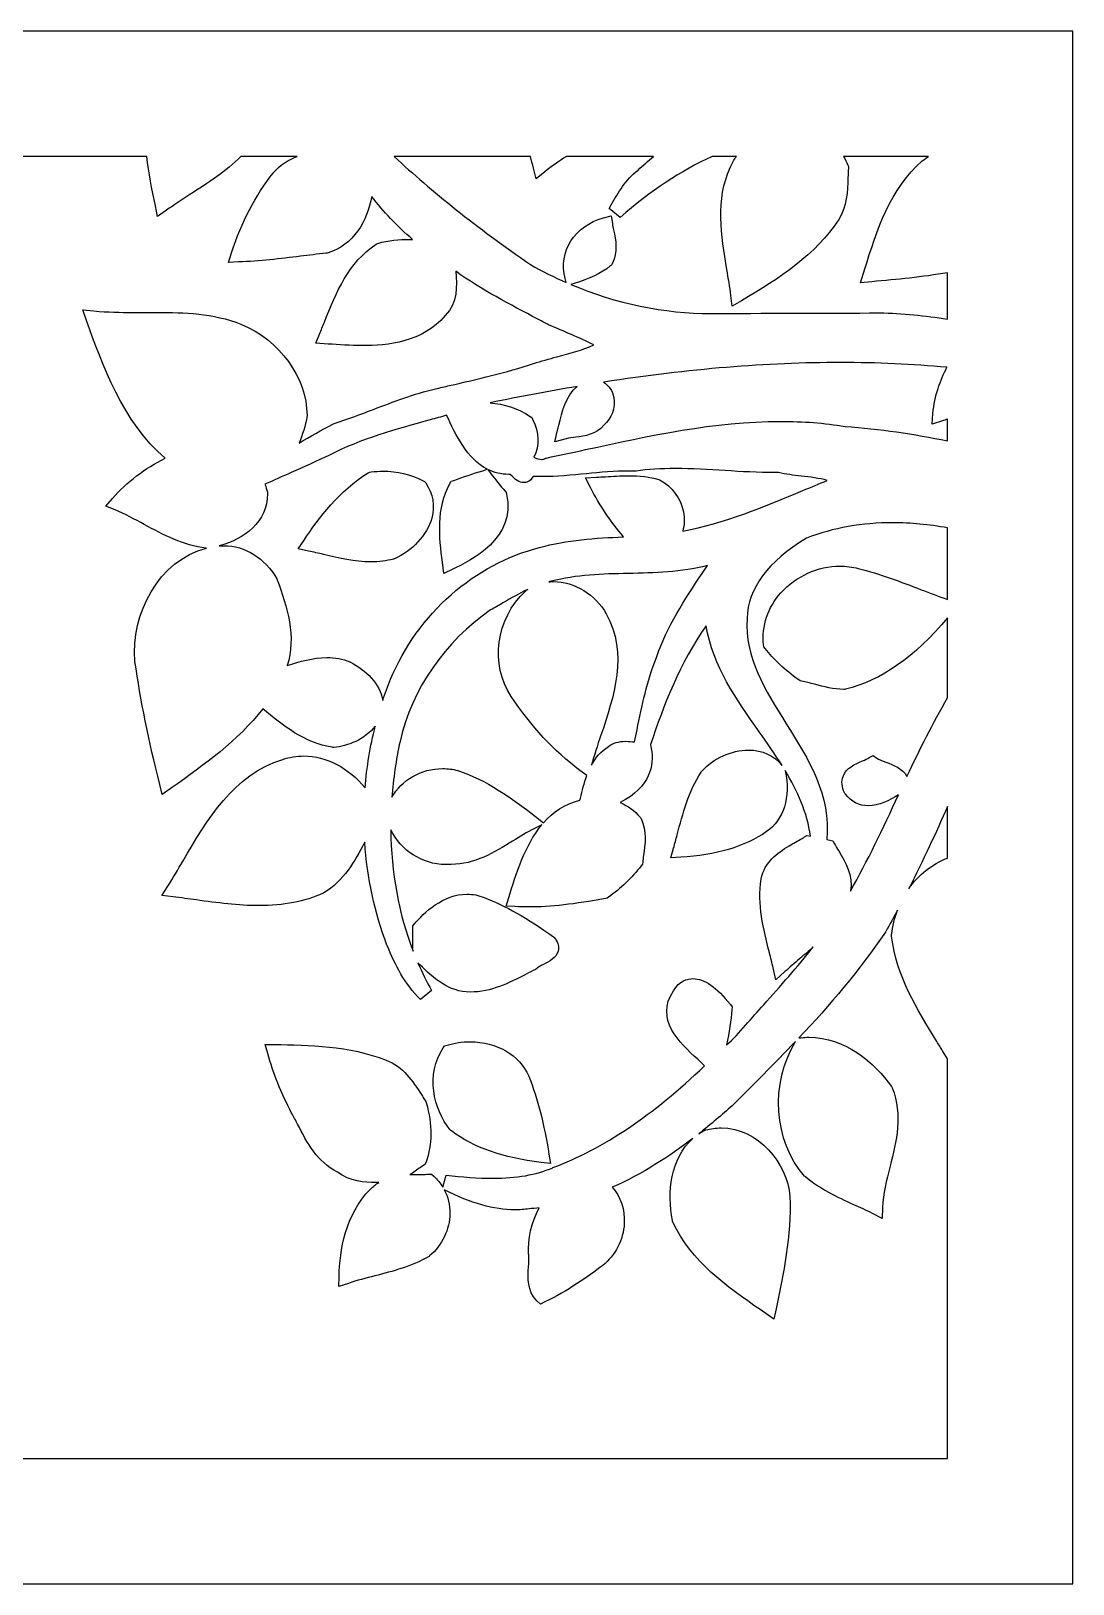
# Model space of a CAD drawing. Extents: x -437 to 3052, y -819 to 142.
# Drawn here: x 380.5 to 529.4, y -563 to -341.1 of the extents above; entities that cross this region are included whole.
import ezdxf

# ---------------------------------------------------------------- set-up
doc = ezdxf.new("R2010")
doc.units = 0
doc.layers.add('LAYER_1', color=7, linetype='CONTINUOUS')

msp = doc.modelspace()

# ---------------------------------------------------------------- linework, layer by layer
at = {"layer": 'LAYER_1', "color": 7}
for points in [[(497.45, -341.05), (468.26, -341.05), (452.63, -341.05), (449.65, -341.05), (414.5, -341.05), (413.86, -341.05), (407, -341.05), (400.8, -341.05), (378.68, -341.05), (331.61, -341.05), (328.08, -341.05), (317.62, -341.05), (310.98, -341.05), (301.16, -341.05), (299.02, -341.05), (298.44, -341.05), (294.94, -341.05), (293.93, -341.05), (291.79, -341.05), (282.06, -341.05), (277.35, -341.05), (264.87, -341.05), (261.34, -341.05), (63.51, -341.05)], [(378.5, -563.02), (529.37, -563.02), (529.37, -527.31), (529.37, -512.71), (529.37, -502.78), (529.37, -491.1), (529.37, -474.11), (529.37, -463.27), (529.37, -451.98), (529.37, -432), (529.37, -427.17), (529.37, -405.03), (529.37, -393.42), (529.37, -386.43), (529.37, -368.76), (529.37, -351.36), (529.37, -341.05), (512.27, -341.05), (497.45, -341.05)]]:
    msp.add_lwpolyline(points, dxfattribs=at)
for points, knots in [([(511.45, -545.1), (511.45, -545.1), (372.93, -545.1), (372.93, -545.1), (372.93, -545.1), (371.8, -541.45), (371.8, -541.45), (371.8, -541.45), (362.68, -512.92), (362.68, -512.92), (362.68, -512.92), (360.03, -504.38), (360.03, -504.38), (360.03, -504.38), (360.6, -503.95), (360.6, -503.95), (360.6, -503.95), (359.64, -503.13), (359.64, -503.13), (359.64, -503.13), (355.04, -488.3), (355.04, -488.3), (355.04, -488.3), (355.38, -487.78), (355.38, -487.78), (355.38, -487.78), (354.8, -487.54), (354.8, -487.54), (354.8, -487.54), (354.48, -486.51), (354.48, -486.51), (354.48, -486.51), (354.95, -486.51), (354.95, -486.51), (354.95, -486.51), (354.96, -486.23), (354.96, -486.23), (355.23, -477.9), (357.32, -472.82), (360.72, -472.31), (360.72, -472.31), (362.63, -472.31), (362.63, -472.31), (362.63, -472.31), (362.81, -469.81), (362.81, -469.81), (362.81, -469.81), (361.8, -469.81), (361.8, -469.81), (361.8, -469.81), (361.8, -465.15), (361.8, -465.15), (361.8, -465.15), (348.97, -465.15), (348.97, -465.15), (348.97, -465.15), (345.17, -444.74), (345.17, -444.74), (345.17, -444.74), (345.89, -444.05), (345.89, -444.05), (345.89, -444.05), (344.98, -442.66), (344.98, -442.66), (344.98, -442.66), (344.98, -442.07), (344.98, -442.07), (344.98, -442.07), (344.69, -442.07), (344.69, -442.07), (344.69, -442.07), (340.04, -415.54), (340.04, -415.54), (340.04, -415.54), (340.98, -414.58), (340.98, -414.58), (340.98, -414.58), (339.96, -413.95), (339.96, -413.95), (339.96, -413.95), (339.96, -412.75), (339.96, -412.75), (339.96, -412.75), (339.58, -412.75), (339.58, -412.75), (339.58, -412.75), (335.89, -384.82), (335.89, -384.82), (335.89, -384.82), (335.89, -384.5), (335.89, -384.5), (335.89, -384.5), (336.12, -384.26), (336.12, -384.26), (336.12, -384.26), (336.09, -380.54), (336.09, -380.54), (336.09, -380.54), (335.5, -381.2), (335.5, -381.2), (335.5, -381.2), (333.21, -358.97), (333.21, -358.97), (333.21, -358.97), (397.07, -358.97), (397.07, -358.97), (397.33, -361.31), (397.78, -363.66), (398.28, -366.04), (398.28, -366.04), (398.59, -367.57), (398.59, -367.57), (398.59, -367.57), (399.86, -366.67), (399.86, -366.67), (400.93, -365.91), (402.04, -365.19), (403.22, -364.43), (405.77, -362.78), (408.37, -361.1), (410.51, -358.97), (410.51, -358.97), (418.54, -358.97), (418.54, -358.97), (417.2, -359.46), (416.04, -360.25), (415.13, -361.32), (415.13, -361.32), (415.11, -361.35), (415.11, -361.35), (412.59, -364.54), (410.59, -368.36), (409.18, -372.73), (409.18, -372.73), (408.73, -374.11), (408.73, -374.11), (408.73, -374.11), (410.18, -374.06), (410.18, -374.06), (413.16, -373.95), (416.13, -373.59), (419, -373.24), (420.19, -373.09), (421.43, -372.94), (422.64, -372.81), (422.64, -372.81), (422.73, -372.8), (422.73, -372.8), (422.73, -372.8), (422.82, -372.78), (422.82, -372.78), (426.64, -371.67), (428.54, -368.16), (429.19, -364.69), (430.84, -366.87), (432.78, -368.91), (435.03, -370.84), (434.87, -370.84), (434.71, -370.84), (434.55, -370.84), (433.18, -370.84), (431.58, -370.91), (430.06, -371.42), (430.06, -371.42), (429.93, -371.46), (429.93, -371.46), (429.93, -371.46), (429.83, -371.53), (429.83, -371.53), (425.84, -374.12), (424.11, -378.45), (422.43, -382.64), (422.2, -383.22), (421.97, -383.79), (421.74, -384.36), (421.74, -384.36), (421.19, -385.67), (421.19, -385.67), (421.19, -385.67), (422.96, -385.79), (422.96, -385.79), (424.46, -385.89), (426.17, -386.01), (427.86, -386.01), (431.4, -386.01), (436.47, -385.56), (439.7, -381.72), (441.5, -379.88), (441.38, -377.52), (441.19, -375.39), (444.89, -378.02), (448.96, -380.15), (452.92, -382.22), (453.43, -382.49), (454.5, -383.05), (454.5, -383.05), (454.5, -383.05), (454.54, -383.07), (454.54, -383.07), (456.64, -383.96), (458.8, -384.88), (460.9, -385.89), (459.27, -386.67), (457.49, -387.14), (455.64, -387.62), (454.54, -387.91), (453.4, -388.21), (452.32, -388.58), (448.35, -389.87), (444.27, -390.81), (440.32, -391.72), (439.64, -391.88), (438.96, -392.04), (438.29, -392.19), (435.22, -392.91), (432.28, -394.04), (429.44, -395.13), (427.6, -395.83), (425.7, -396.56), (423.81, -397.16), (423.81, -397.16), (423.72, -397.19), (423.72, -397.19), (423.72, -397.19), (423.65, -397.23), (423.65, -397.23), (422, -398.08), (420.39, -399.01), (418.82, -399.94), (419.29, -398.74), (419.72, -397.49), (419.94, -396.19), (419.94, -396.19), (419.95, -396.1), (419.95, -396.1), (419.95, -396.1), (419.95, -396.01), (419.95, -396.01), (419.88, -390.53), (416.1, -385.28), (410.51, -382.93), (406.51, -381.39), (402.4, -381.26), (398.54, -381.26), (397.96, -381.26), (397.37, -381.26), (396.79, -381.27), (396.21, -381.27), (395.63, -381.27), (395.05, -381.27), (393.38, -381.27), (391.42, -381.25), (389.51, -381.05), (389.51, -381.05), (387.91, -380.88), (387.91, -380.88), (387.91, -380.88), (388.45, -382.4), (388.45, -382.4), (390.67, -388.65), (393.62, -396.96), (399.69, -402.1), (396.8, -403.53), (394.21, -405.5), (392.14, -407.89), (392.14, -407.89), (391.21, -408.96), (391.21, -408.96), (391.21, -408.96), (392.52, -409.5), (392.52, -409.5), (393.93, -410.08), (395.34, -410.84), (396.7, -411.58), (399.44, -413.06), (402.27, -414.59), (405.54, -414.95), (405.54, -414.95), (405.59, -414.96), (405.59, -414.96), (398.72, -416.67), (394.76, -424.48), (395.35, -431.12), (395.35, -431.12), (395.36, -431.18), (395.36, -431.18), (396.16, -436.69), (397.32, -442.43), (398.9, -448.73), (398.9, -448.73), (399.27, -450.18), (399.27, -450.18), (399.27, -450.18), (400.73, -449.14), (400.73, -449.14), (405.19, -445.97), (410.1, -442.49), (413.63, -437.92), (416.45, -440.34), (419.63, -442.78), (423.52, -443.43), (423.52, -443.43), (423.64, -443.45), (423.64, -443.45), (423.64, -443.45), (423.77, -443.44), (423.77, -443.44), (425.73, -443.27), (428.19, -442.35), (429.7, -440.39), (428.96, -443.29), (428.48, -446.26), (428.24, -449.24), (425.94, -446.38), (422.73, -444.67), (419.47, -444.67), (418.45, -444.67), (417.43, -444.84), (416.47, -445.16), (409.45, -447.31), (405.62, -453.86), (402.24, -459.64), (401.5, -460.91), (400.8, -462.11), (400.07, -463.26), (400.07, -463.26), (399.2, -464.63), (399.2, -464.63), (399.2, -464.63), (400.81, -464.82), (400.81, -464.82), (401.91, -464.94), (403.05, -465.1), (404.15, -465.25), (407.09, -465.65), (410.12, -466.06), (413.12, -466.06), (413.12, -466.06), (413.12, -466.06), (413.12, -466.06), (416.61, -466.06), (419.59, -465.48), (422.23, -464.3), (422.23, -464.3), (422.28, -464.27), (422.28, -464.27), (422.28, -464.27), (422.33, -464.24), (422.33, -464.24), (425.25, -462.51), (426.74, -459.73), (428.18, -457.03), (428.19, -457.02), (428.19, -457.02), (428.19, -457.01), (428.53, -462.06), (429.59, -467.03), (431.37, -471.73), (431.37, -471.73), (431.39, -471.77), (431.39, -471.77), (432.59, -474.58), (433.87, -477.29), (436.16, -479.46), (436.16, -479.46), (437.75, -478.21), (437.75, -478.21), (437.02, -476.94), (436.37, -475.61), (435.77, -474.24), (435.87, -474.33), (435.96, -474.42), (436.06, -474.51), (437.98, -476.35), (440.15, -478.42), (443.27, -478.42), (446.25, -478.42), (448.8, -477.11), (451.27, -475.85), (451.71, -475.63), (452.14, -475.4), (452.58, -475.19), (452.58, -475.19), (452.75, -475.11), (452.75, -475.11), (452.75, -475.11), (452.88, -474.96), (452.88, -474.96), (453, -474.83), (453.43, -474.61), (453.75, -474.46), (454.55, -474.06), (455.55, -473.56), (455.81, -472.56), (455.96, -471.98), (455.82, -471.39), (455.41, -470.79), (455.41, -470.79), (455.31, -470.65), (455.31, -470.65), (455.31, -470.65), (455.17, -470.54), (455.17, -470.54), (451.42, -467.84), (448.26, -466.04), (445.24, -464.9), (444.46, -464.58), (443.64, -464.42), (442.81, -464.42), (439.4, -464.42), (436.63, -467.09), (435.29, -468.68), (435.29, -468.68), (435.05, -468.96), (435.05, -468.96), (435.05, -468.96), (435.05, -469.33), (435.05, -469.33), (435.05, -470.43), (435.05, -471.48), (435.1, -472.58), (433.05, -467.24), (431.97, -461.32), (431.92, -455.21), (433.32, -458.12), (436.41, -460.19), (439.72, -460.19), (439.91, -460.19), (440.09, -460.18), (440.27, -460.17), (440.36, -460.17), (440.45, -460.17), (440.53, -460.17), (443.89, -460.17), (446.65, -458.48), (449.32, -456.84), (450.38, -456.18), (451.39, -455.56), (452.43, -455.04), (452.43, -455.04), (453.47, -454.53), (453.47, -454.53), (451.06, -457.47), (449.8, -461.56), (448.78, -464.89), (448.78, -464.89), (448.39, -466.14), (448.39, -466.14), (448.39, -466.14), (449.7, -466.2), (449.7, -466.2), (450.31, -466.23), (450.95, -466.25), (451.58, -466.25), (454.78, -466.25), (458.18, -465.87), (462.62, -465.02), (462.62, -465.02), (462.83, -464.98), (462.83, -464.98), (462.83, -464.98), (463.01, -464.86), (463.01, -464.86), (464.75, -463.63), (466.33, -462.12), (467.69, -460.36), (467.69, -460.36), (467.87, -460.13), (467.87, -460.13), (467.87, -460.13), (467.9, -459.85), (467.9, -459.85), (467.94, -459.53), (467.98, -459.22), (468.02, -458.9), (468.25, -457.26), (468.51, -455.41), (467.66, -453.62), (467.66, -453.62), (467.61, -453.5), (467.61, -453.5), (467.61, -453.5), (467.52, -453.4), (467.52, -453.4), (466.76, -452.51), (465.79, -451.81), (464.7, -451.33), (468.99, -449.07), (469.57, -446.02), (469.13, -443.61), (469.13, -443.61), (469.03, -443.05), (469.03, -443.05), (470.88, -437.42), (473.23, -431.37), (476.95, -426.06), (477.94, -431.82), (481.28, -436.58), (484.53, -441.2), (485.68, -442.82), (486.8, -444.42), (487.81, -446.03), (486.68, -444.6), (485, -443.82), (483.02, -443.82), (480.59, -443.82), (477.98, -445.01), (476.35, -446.84), (476.35, -446.84), (476.3, -446.89), (476.3, -446.89), (476.3, -446.89), (476.26, -446.96), (476.26, -446.96), (474.45, -449.73), (473.63, -452.89), (472.83, -455.94), (472.66, -456.58), (472.49, -457.22), (472.32, -457.86), (472.32, -457.86), (471.94, -459.22), (471.94, -459.22), (471.94, -459.22), (473.35, -459.15), (473.35, -459.15), (478.33, -458.88), (482.46, -457.65), (485.61, -455.48), (488.06, -453.81), (489.05, -450.56), (488.26, -446.8), (488.26, -446.8), (488.25, -446.75), (488.25, -446.75), (490.03, -449.69), (491.41, -452.73), (491.87, -456.14), (491.87, -456.14), (491.36, -456.04), (491.36, -456.04), (491.36, -456.04), (491.01, -456.25), (491.01, -456.25), (490.88, -456.34), (490.73, -456.43), (490.59, -456.51), (490.31, -456.67), (490.03, -456.83), (489.74, -456.99), (489.44, -457.16), (489.14, -457.33), (488.84, -457.51), (487.06, -458.55), (485.34, -459.85), (484.83, -462.21), (484.83, -462.21), (484.81, -462.27), (484.81, -462.27), (484.26, -465.89), (485.15, -469.4), (486.01, -472.79), (486.2, -473.52), (486.38, -474.25), (486.55, -474.97), (486.55, -474.97), (486.94, -476.67), (486.94, -476.67), (486.94, -476.67), (488.23, -475.49), (488.23, -475.49), (488.88, -474.89), (489.57, -474.3), (490.3, -473.68), (490.96, -473.12), (491.62, -472.55), (492.27, -471.97), (490, -474.83), (487.56, -477.57), (485.19, -480.23), (484.32, -481.2), (483.46, -482.17), (482.61, -483.14), (481.68, -484.21), (480.8, -485.16), (479.89, -485.98), (480.26, -484.16), (480.51, -482.49), (480.65, -480.91), (480.65, -480.91), (480.68, -480.51), (480.68, -480.51), (480.68, -480.51), (480.43, -480.19), (480.43, -480.19), (478.48, -477.73), (476.68, -476.49), (475.07, -476.49), (474.29, -476.49), (473.17, -476.79), (472.29, -478.24), (469.59, -482.33), (473.16, -485.62), (475.76, -488.02), (476.11, -488.34), (476.44, -488.65), (476.75, -488.95), (469.39, -496.01), (462.29, -500.78), (455.08, -503.51), (455.08, -503.51), (455.04, -503.52), (455.04, -503.52), (452.63, -504.55), (449.92, -505.03), (446.51, -505.03), (444.31, -505.03), (442.1, -504.83), (439.84, -504.61), (439.84, -504.61), (439.34, -506.3), (439.34, -506.3), (438.99, -505.73), (438.57, -505.2), (438.05, -504.73), (438.05, -504.73), (437.75, -504.45), (437.75, -504.45), (437.75, -504.45), (437.34, -504.46), (437.34, -504.46), (436.99, -504.47), (436.64, -504.47), (436.28, -504.48), (435.75, -504.48), (435.2, -504.49), (434.65, -504.51), (434.77, -504.43), (434.88, -504.35), (435, -504.28), (435.51, -503.92), (436.03, -503.56), (436.57, -503.2), (436.57, -503.2), (436.84, -503.01), (436.84, -503.01), (436.84, -503.01), (436.95, -502.7), (436.95, -502.7), (437.86, -500.23), (437.87, -497.38), (436.98, -494.22), (436.98, -494.22), (436.93, -494.06), (436.93, -494.06), (436.93, -494.06), (436.84, -493.93), (436.84, -493.93), (436.65, -493.65), (436.47, -493.36), (436.28, -493.07), (435.05, -491.18), (433.67, -489.03), (431.25, -488.16), (426, -486.06), (420.09, -485.98), (415.34, -485.92), (415.34, -485.92), (413.99, -485.9), (413.99, -485.9), (413.99, -485.9), (414.35, -487.2), (414.35, -487.2), (415.1, -489.98), (416.25, -492.83), (417.75, -495.72), (418.04, -496.23), (418.31, -496.75), (418.59, -497.3), (419.97, -499.95), (421.39, -502.69), (424.3, -504.17), (426.09, -505.48), (428.17, -505.65), (429.79, -505.65), (429.93, -505.65), (430.06, -505.65), (430.2, -505.65), (429.78, -505.9), (429.38, -506.2), (429.01, -506.58), (425.43, -510.2), (424.6, -515.36), (424.54, -519.06), (424.54, -519.06), (424.51, -520.5), (424.51, -520.5), (424.51, -520.5), (425.87, -520.05), (425.87, -520.05), (427.09, -519.64), (428.38, -519.31), (429.62, -518.99), (432.2, -518.32), (434.87, -517.63), (437.29, -516.26), (437.29, -516.26), (437.38, -516.21), (437.38, -516.21), (437.38, -516.21), (437.45, -516.14), (437.45, -516.14), (439.24, -514.6), (440.33, -512.33), (440.36, -510.06), (440.38, -508.85), (440.09, -507.7), (439.55, -506.67), (443.46, -508.65), (446.59, -509.54), (449.66, -509.54), (450.33, -509.54), (451, -509.49), (451.66, -509.4), (452.15, -509.36), (452.63, -509.31), (453.12, -509.26), (451.94, -511.33), (451.53, -513.78), (451.61, -515.87), (451.61, -515.87), (451.62, -515.91), (451.62, -515.91), (451.62, -515.91), (451.62, -515.95), (451.62, -515.95), (451.68, -516.44), (451.64, -517.04), (451.59, -517.67), (451.49, -519.22), (451.36, -521.15), (452.79, -522.53), (452.79, -522.53), (453.3, -523.02), (453.3, -523.02), (453.3, -523.02), (453.93, -522.71), (453.93, -522.71), (457.16, -521.17), (460.03, -519.12), (462.19, -517.5), (463.99, -516.07), (465.14, -513.82), (465.27, -511.47), (465.37, -509.5), (464.76, -507.69), (463.55, -506.31), (467.83, -504.43), (471.7, -501.91), (475.05, -499.35), (471.86, -502.18), (471.4, -507.07), (472.15, -511.07), (472.15, -511.07), (472.18, -511.19), (472.18, -511.19), (472.18, -511.19), (472.22, -511.3), (472.22, -511.3), (474.74, -516.89), (480.02, -520.56), (484.67, -523.81), (484.67, -523.81), (486.65, -525.18), (486.65, -525.18), (486.65, -525.18), (486.97, -523.68), (486.97, -523.68), (487.99, -518.77), (489.16, -513.2), (488.93, -507.64), (488.93, -507.64), (488.93, -507.6), (488.93, -507.6), (488.53, -502.88), (484.48, -497.83), (479.09, -497.83), (478.36, -497.83), (477.63, -497.93), (476.92, -498.12), (476.92, -498.12), (476.81, -498.15), (476.81, -498.15), (476.81, -498.15), (476.71, -498.2), (476.71, -498.2), (476.43, -498.35), (476.17, -498.51), (475.91, -498.68), (477.65, -497.31), (479.25, -495.94), (480.67, -494.67), (480.67, -494.67), (480.71, -494.64), (480.71, -494.64), (483.63, -491.74), (486.7, -488.69), (489.75, -485.47), (486.07, -491.47), (486.61, -499.74), (491.04, -504.73), (491.04, -504.73), (491.09, -504.79), (491.09, -504.79), (491.09, -504.79), (491.14, -504.83), (491.14, -504.83), (493.23, -506.61), (495.7, -507.73), (498.08, -508.82), (498.95, -509.21), (499.85, -509.62), (500.71, -510.06), (500.71, -510.06), (502.12, -510.77), (502.12, -510.77), (502.12, -510.77), (502.18, -509.19), (502.18, -509.19), (502.26, -507.25), (502.74, -505.35), (503.24, -503.32), (504.15, -499.72), (505.09, -495.98), (503.55, -492.12), (503.55, -492.12), (503.51, -492.01), (503.51, -492.01), (503.51, -492.01), (503.44, -491.91), (503.44, -491.91), (501.09, -488.51), (496.75, -484.88), (491.64, -484.88), (491.27, -484.88), (490.9, -484.9), (490.54, -484.94), (490.54, -484.94), (490.22, -484.97), (490.22, -484.97), (494.59, -480.32), (498.89, -475.29), (502.58, -469.83), (502.58, -469.83), (502.61, -469.8), (502.61, -469.8), (502.61, -469.8), (502.63, -469.76), (502.63, -469.76), (503.2, -468.75), (503.76, -467.73), (504.31, -466.71), (503.89, -467.82), (503.6, -469.01), (503.46, -470.24), (503.46, -470.24), (503.45, -470.36), (503.45, -470.36), (503.45, -470.36), (503.47, -470.47), (503.47, -470.47), (504.15, -476.13), (507.09, -480.89), (509.93, -485.5), (510.2, -485.94), (510.47, -486.37), (510.74, -486.81), (510.74, -486.81), (511.45, -487.97), (511.45, -487.97), (511.45, -487.97), (511.45, -545.1), (511.45, -545.1)], [0, 0, 0, 0, 1, 1, 1, 2, 2, 2, 3, 3, 3, 4, 4, 4, 5, 5, 5, 6, 6, 6, 7, 7, 7, 8, 8, 8, 9, 9, 9, 10, 10, 10, 11, 11, 11, 12, 12, 12, 13, 13, 13, 14, 14, 14, 15, 15, 15, 16, 16, 16, 17, 17, 17, 18, 18, 18, 19, 19, 19, 20, 20, 20, 21, 21, 21, 22, 22, 22, 23, 23, 23, 24, 24, 24, 25, 25, 25, 26, 26, 26, 27, 27, 27, 28, 28, 28, 29, 29, 29, 30, 30, 30, 31, 31, 31, 32, 32, 32, 33, 33, 33, 34, 34, 34, 35, 35, 35, 36, 36, 36, 37, 37, 37, 38, 38, 38, 39, 39, 39, 40, 40, 40, 41, 41, 41, 42, 42, 42, 43, 43, 43, 44, 44, 44, 45, 45, 45, 46, 46, 46, 47, 47, 47, 48, 48, 48, 49, 49, 49, 50, 50, 50, 51, 51, 51, 52, 52, 52, 53, 53, 53, 54, 54, 54, 55, 55, 55, 56, 56, 56, 57, 57, 57, 58, 58, 58, 59, 59, 59, 60, 60, 60, 61, 61, 61, 62, 62, 62, 63, 63, 63, 64, 64, 64, 65, 65, 65, 66, 66, 66, 67, 67, 67, 68, 68, 68, 69, 69, 69, 70, 70, 70, 71, 71, 71, 72, 72, 72, 73, 73, 73, 74, 74, 74, 75, 75, 75, 76, 76, 76, 77, 77, 77, 78, 78, 78, 79, 79, 79, 80, 80, 80, 81, 81, 81, 82, 82, 82, 83, 83, 83, 84, 84, 84, 85, 85, 85, 86, 86, 86, 87, 87, 87, 88, 88, 88, 89, 89, 89, 90, 90, 90, 91, 91, 91, 92, 92, 92, 93, 93, 93, 94, 94, 94, 95, 95, 95, 96, 96, 96, 97, 97, 97, 98, 98, 98, 99, 99, 99, 100, 100, 100, 101, 101, 101, 102, 102, 102, 103, 103, 103, 104, 104, 104, 105, 105, 105, 106, 106, 106, 107, 107, 107, 108, 108, 108, 109, 109, 109, 110, 110, 110, 111, 111, 111, 112, 112, 112, 113, 113, 113, 114, 114, 114, 115, 115, 115, 116, 116, 116, 117, 117, 117, 118, 118, 118, 119, 119, 119, 120, 120, 120, 121, 121, 121, 122, 122, 122, 123, 123, 123, 124, 124, 124, 125, 125, 125, 126, 126, 126, 127, 127, 127, 128, 128, 128, 129, 129, 129, 130, 130, 130, 131, 131, 131, 132, 132, 132, 133, 133, 133, 134, 134, 134, 135, 135, 135, 136, 136, 136, 137, 137, 137, 138, 138, 138, 139, 139, 139, 140, 140, 140, 141, 141, 141, 142, 142, 142, 143, 143, 143, 144, 144, 144, 145, 145, 145, 146, 146, 146, 147, 147, 147, 148, 148, 148, 149, 149, 149, 150, 150, 150, 151, 151, 151, 152, 152, 152, 153, 153, 153, 154, 154, 154, 155, 155, 155, 156, 156, 156, 157, 157, 157, 158, 158, 158, 159, 159, 159, 160, 160, 160, 161, 161, 161, 162, 162, 162, 163, 163, 163, 164, 164, 164, 165, 165, 165, 166, 166, 166, 167, 167, 167, 168, 168, 168, 169, 169, 169, 170, 170, 170, 171, 171, 171, 172, 172, 172, 173, 173, 173, 174, 174, 174, 175, 175, 175, 176, 176, 176, 177, 177, 177, 178, 178, 178, 179, 179, 179, 180, 180, 180, 181, 181, 181, 182, 182, 182, 183, 183, 183, 184, 184, 184, 185, 185, 185, 186, 186, 186, 187, 187, 187, 188, 188, 188, 189, 189, 189, 190, 190, 190, 191, 191, 191, 192, 192, 192, 193, 193, 193, 194, 194, 194, 195, 195, 195, 196, 196, 196, 197, 197, 197, 198, 198, 198, 199, 199, 199, 200, 200, 200, 201, 201, 201, 202, 202, 202, 203, 203, 203, 204, 204, 204, 205, 205, 205, 206, 206, 206, 207, 207, 207, 208, 208, 208, 209, 209, 209, 210, 210, 210, 211, 211, 211, 212, 212, 212, 213, 213, 213, 214, 214, 214, 215, 215, 215, 216, 216, 216, 217, 217, 217, 218, 218, 218, 219, 219, 219, 220, 220, 220, 221, 221, 221, 222, 222, 222, 223, 223, 223, 224, 224, 224, 225, 225, 225, 226, 226, 226, 227, 227, 227, 228, 228, 228, 229, 229, 229, 230, 230, 230, 231, 231, 231, 232, 232, 232, 233, 233, 233, 234, 234, 234, 235, 235, 235, 236, 236, 236, 237, 237, 237, 238, 238, 238, 239, 239, 239, 240, 240, 240, 241, 241, 241, 242, 242, 242, 243, 243, 243, 244, 244, 244, 245, 245, 245, 246, 246, 246, 247, 247, 247, 248, 248, 248, 249, 249, 249, 250, 250, 250, 251, 251, 251, 252, 252, 252, 253, 253, 253, 254, 254, 254, 255, 255, 255, 256, 256, 256, 257, 257, 257, 258, 258, 258, 259, 259, 259, 260, 260, 260, 261, 261, 261, 262, 262, 262, 263, 263, 263, 264, 264, 264, 265, 265, 265, 266, 266, 266, 267, 267, 267, 268, 268, 268, 269, 269, 269, 270, 270, 270, 271, 271, 271, 272, 272, 272, 273, 273, 273, 274, 274, 274, 275, 275, 275, 276, 276, 276, 277, 277, 277, 278, 278, 278, 279, 279, 279, 280, 280, 280, 281, 281, 281, 282, 282, 282, 283, 283, 283, 284, 284, 284, 285, 285, 285, 286, 286, 286, 287, 287, 287, 288, 288, 288, 289, 289, 289, 290, 290, 290, 291, 291, 291, 292, 292, 292, 293, 293, 293, 294, 294, 294, 294]), ([(511.45, -382.22), (508.25, -381.72), (505.01, -381.39), (501.73, -381.33), (494.25, -381.4), (486.6, -381.4), (479.17, -381.4), (478.69, -381.42), (478.21, -381.43), (477.73, -381.43), (470.94, -381.43), (464.1, -380), (457.65, -377.28), (457.65, -377.28), (458.1, -377.14), (458.1, -377.14), (460.27, -376.51), (461.96, -375.69), (463.27, -374.63), (463.27, -374.63), (463.44, -374.5), (463.44, -374.5), (463.44, -374.5), (463.54, -374.31), (463.54, -374.31), (464.41, -372.62), (464.06, -370.96), (463.75, -369.48), (463.69, -369.18), (463.62, -368.88), (463.57, -368.57), (463.57, -368.57), (463.38, -367.48), (463.38, -367.48), (463.38, -367.48), (462.31, -367.76), (462.31, -367.76), (458.18, -368.85), (455.82, -372.58), (456.83, -376.42), (456.83, -376.42), (456.98, -376.99), (456.98, -376.99), (455.25, -376.23), (453.54, -375.38), (451.88, -374.43), (444.12, -369.07), (437.76, -364.02), (432.41, -358.97), (432.41, -358.97), (451.88, -358.97), (451.88, -358.97), (452.02, -359.53), (452.15, -360.08), (452.29, -360.63), (452.29, -360.63), (452.68, -362.16), (452.68, -362.16), (452.68, -362.16), (453.91, -361.18), (453.91, -361.18), (454.87, -360.41), (455.91, -359.7), (457, -358.97), (457, -358.97), (469.45, -358.97), (469.45, -358.97), (468.69, -359.6), (467.95, -360.24), (467.24, -360.92), (465.46, -362.29), (464.42, -364.13), (463.42, -365.91), (463.42, -365.91), (463.12, -366.42), (463.12, -366.42), (463.12, -366.42), (464.68, -367.69), (464.68, -367.69), (469.02, -363.89), (473.44, -360.96), (477.85, -358.97), (477.85, -358.97), (481.28, -358.97), (481.28, -358.97), (480.95, -359.43), (480.67, -359.92), (480.44, -360.47), (478.26, -365.22), (479.11, -370.26), (479.93, -375.12), (480.14, -376.41), (480.35, -377.63), (480.5, -378.84), (480.5, -378.84), (480.69, -380.38), (480.69, -380.38), (480.69, -380.38), (482.02, -379.59), (482.02, -379.59), (487.47, -376.37), (492.63, -373.06), (495.9, -367.99), (497.1, -366.11), (497.16, -364.01), (497.23, -361.99), (497.24, -361.55), (497.26, -361.1), (497.28, -360.66), (497.28, -360.66), (497.3, -360.42), (497.3, -360.42), (497.3, -360.42), (497.2, -360.2), (497.2, -360.2), (497.04, -359.82), (496.84, -359.4), (496.61, -358.97), (496.61, -358.97), (508.74, -358.97), (508.74, -358.97), (508.43, -359.17), (508.13, -359.38), (507.85, -359.61), (503.23, -363.54), (501.32, -369.66), (499.63, -375.06), (499.63, -375.06), (499.02, -377.02), (499.02, -377.02), (499.02, -377.02), (500.65, -376.88), (500.65, -376.88), (504.21, -376.56), (507.86, -376.23), (511.45, -375.59), (511.45, -375.59), (511.45, -382.22), (511.45, -382.22)], [0, 0, 0, 0, 1, 1, 1, 2, 2, 2, 3, 3, 3, 4, 4, 4, 5, 5, 5, 6, 6, 6, 7, 7, 7, 8, 8, 8, 9, 9, 9, 10, 10, 10, 11, 11, 11, 12, 12, 12, 13, 13, 13, 14, 14, 14, 15, 15, 15, 16, 16, 16, 17, 17, 17, 18, 18, 18, 19, 19, 19, 20, 20, 20, 21, 21, 21, 22, 22, 22, 23, 23, 23, 24, 24, 24, 25, 25, 25, 26, 26, 26, 27, 27, 27, 28, 28, 28, 29, 29, 29, 30, 30, 30, 31, 31, 31, 32, 32, 32, 33, 33, 33, 34, 34, 34, 35, 35, 35, 36, 36, 36, 37, 37, 37, 38, 38, 38, 39, 39, 39, 40, 40, 40, 41, 41, 41, 42, 42, 42, 43, 43, 43, 44, 44, 44, 45, 45, 45, 46, 46, 46, 46]), ([(511.45, -399.64), (506.64, -398.63), (501.76, -397.93), (496.82, -397.56), (493.85, -397.08), (490.84, -396.84), (487.6, -396.84), (478.18, -396.84), (468.8, -398.89), (459.72, -400.88), (457.89, -401.28), (456, -401.69), (454.15, -402.08), (454.15, -402.08), (454.01, -402.11), (454.01, -402.11), (454.01, -402.11), (453.88, -402.18), (453.88, -402.18), (453.73, -402.26), (453.59, -402.29), (453.43, -402.29), (453.12, -402.29), (452.76, -402.16), (452.37, -401.98), (453.19, -400.31), (453.13, -398.45), (452.17, -396.52), (452.17, -396.52), (452.06, -396.28), (452.06, -396.28), (452.06, -396.28), (451.84, -396.13), (451.84, -396.13), (450.05, -394.9), (448.06, -394.39), (446.11, -394.18), (450.4, -393.3), (454.53, -392.53), (458.53, -391.85), (456.91, -393.21), (456.36, -395.53), (455.92, -397.37), (455.86, -397.62), (455.81, -397.87), (455.75, -398.1), (455.75, -398.1), (455.33, -399.77), (455.33, -399.77), (455.33, -399.77), (456.99, -399.33), (456.99, -399.33), (457.41, -399.22), (457.87, -399.16), (458.35, -399.1), (459.64, -398.94), (461.23, -398.73), (462.35, -397.4), (463.48, -396.47), (464.04, -394.88), (463.76, -393.42), (463.58, -392.48), (463.07, -391.72), (462.32, -391.24), (474.57, -389.34), (485.6, -388.43), (496.2, -388.43), (501.36, -388.43), (506.46, -388.66), (511.36, -389.11), (510.44, -390.94), (509.56, -393.19), (509.37, -395.72), (509.37, -395.72), (509.25, -397.26), (509.25, -397.26), (509.25, -397.26), (510.71, -396.77), (510.71, -396.77), (510.95, -396.69), (511.2, -396.61), (511.45, -396.53), (511.45, -396.53), (511.45, -399.64), (511.45, -399.64)], [0, 0, 0, 0, 1, 1, 1, 2, 2, 2, 3, 3, 3, 4, 4, 4, 5, 5, 5, 6, 6, 6, 7, 7, 7, 8, 8, 8, 9, 9, 9, 10, 10, 10, 11, 11, 11, 12, 12, 12, 13, 13, 13, 14, 14, 14, 15, 15, 15, 16, 16, 16, 17, 17, 17, 18, 18, 18, 19, 19, 19, 20, 20, 20, 21, 21, 21, 22, 22, 22, 23, 23, 23, 24, 24, 24, 25, 25, 25, 26, 26, 26, 27, 27, 27, 28, 28, 28, 28]), ([(473.62, -412.52), (473.87, -411.66), (473.91, -410.73), (473.73, -409.79), (473.35, -407.87), (472.11, -406.17), (470.4, -405.24), (470.4, -405.24), (470.3, -405.18), (470.3, -405.18), (470.3, -405.18), (470.19, -405.15), (470.19, -405.15), (468.9, -404.78), (467.5, -404.61), (465.79, -404.61), (464.7, -404.61), (463.62, -404.68), (462.58, -404.75), (462.15, -404.77), (461.72, -404.8), (461.29, -404.82), (461.29, -404.82), (459.71, -404.91), (459.71, -404.91), (459.71, -404.91), (460.44, -406.31), (460.44, -406.31), (461.73, -408.8), (463.31, -411.17), (465.15, -413.35), (461.18, -413.53), (457.11, -413.76), (453.16, -414.89), (443.93, -417.16), (435.78, -424.35), (431.88, -433.68), (431.48, -434.69), (431.11, -435.71), (430.76, -436.74), (430.41, -434.32), (428.3, -432.38), (426.17, -431.27), (426.17, -431.27), (426.13, -431.24), (426.13, -431.24), (426.13, -431.24), (426.08, -431.22), (426.08, -431.22), (425.06, -430.81), (423.94, -430.6), (422.76, -430.6), (420.82, -430.6), (418.89, -431.16), (417.11, -431.76), (418.46, -427.66), (417.1, -423.3), (415.68, -419.47), (415.68, -419.47), (415.65, -419.4), (415.65, -419.4), (415.65, -419.4), (415.61, -419.33), (415.61, -419.33), (413.99, -416.42), (411.09, -414.61), (408.05, -414.61), (407.83, -414.61), (407.62, -414.62), (407.4, -414.64), (410.97, -413.72), (414.3, -411.2), (414.3, -407.17), (414.3, -407.17), (414.3, -407.07), (414.3, -407.07), (414.3, -407.07), (414.28, -406.96), (414.28, -406.96), (414.2, -406.57), (414.08, -406.2), (413.94, -405.84), (415.16, -405.27), (416.43, -404.71), (417.66, -404.17), (419.46, -403.37), (421.33, -402.55), (423.14, -401.66), (427.67, -399.34), (432.68, -397.96), (437.52, -396.63), (438.31, -396.41), (439.1, -396.19), (439.89, -395.97), (441.17, -398.76), (442.83, -402.19), (445.7, -403.68), (445.7, -403.68), (445.05, -403.89), (445.05, -403.89), (443.69, -404.32), (442.29, -404.77), (440.9, -405.28), (440.9, -405.28), (440.55, -405.41), (440.55, -405.41), (440.55, -405.41), (440.37, -405.74), (440.37, -405.74), (438.37, -409.31), (438.85, -413.38), (439.28, -416.98), (439.28, -416.98), (439.48, -418.61), (439.48, -418.61), (439.48, -418.61), (440.76, -417.99), (440.76, -417.99), (443.26, -416.77), (449.91, -413.55), (448.44, -407.24), (448.44, -407.24), (448.38, -407), (448.38, -407), (448.38, -407), (448.23, -406.82), (448.23, -406.82), (447.53, -405.97), (446.81, -405.1), (446.17, -404.25), (446.17, -404.25), (445.78, -403.72), (445.78, -403.72), (446.66, -404.16), (447.65, -404.42), (448.78, -404.42), (448.85, -404.42), (448.92, -404.42), (448.99, -404.42), (449.65, -405.2), (450.29, -405.59), (450.91, -405.59), (451.22, -405.59), (451.86, -405.49), (452.24, -404.72), (452.64, -404.73), (453.06, -404.74), (453.48, -404.74), (455.63, -404.74), (457.77, -404.53), (459.85, -404.33), (461.85, -404.14), (463.93, -403.94), (465.96, -403.94), (466.23, -403.94), (466.51, -403.94), (466.79, -403.95), (466.79, -403.95), (466.87, -403.95), (466.87, -403.95), (466.87, -403.95), (466.95, -403.94), (466.95, -403.94), (468.67, -403.7), (470.51, -403.59), (472.59, -403.59), (474.94, -403.59), (477.34, -403.74), (479.66, -403.88), (482, -404.02), (484.42, -404.17), (486.82, -404.17), (486.98, -404.17), (487.14, -404.17), (487.3, -404.17), (488.37, -404.41), (489.47, -404.53), (490.54, -404.66), (491.84, -404.81), (493.1, -404.96), (494.27, -405.29), (493.1, -405.77), (491.94, -406.25), (490.8, -406.73), (485.27, -409.05), (479.56, -411.43), (473.62, -412.52)], [0, 0, 0, 0, 1, 1, 1, 2, 2, 2, 3, 3, 3, 4, 4, 4, 5, 5, 5, 6, 6, 6, 7, 7, 7, 8, 8, 8, 9, 9, 9, 10, 10, 10, 11, 11, 11, 12, 12, 12, 13, 13, 13, 14, 14, 14, 15, 15, 15, 16, 16, 16, 17, 17, 17, 18, 18, 18, 19, 19, 19, 20, 20, 20, 21, 21, 21, 22, 22, 22, 23, 23, 23, 24, 24, 24, 25, 25, 25, 26, 26, 26, 27, 27, 27, 28, 28, 28, 29, 29, 29, 30, 30, 30, 31, 31, 31, 32, 32, 32, 33, 33, 33, 34, 34, 34, 35, 35, 35, 36, 36, 36, 37, 37, 37, 38, 38, 38, 39, 39, 39, 40, 40, 40, 41, 41, 41, 42, 42, 42, 43, 43, 43, 44, 44, 44, 45, 45, 45, 46, 46, 46, 47, 47, 47, 48, 48, 48, 49, 49, 49, 50, 50, 50, 51, 51, 51, 52, 52, 52, 53, 53, 53, 54, 54, 54, 55, 55, 55, 56, 56, 56, 57, 57, 57, 58, 58, 58, 59, 59, 59, 60, 60, 60, 61, 61, 61, 62, 62, 62, 62]), ([(436.75, -405.44), (436.75, -405.44), (436.53, -405.33), (436.53, -405.33), (434.73, -404.42), (432.8, -403.96), (430.78, -403.96), (430.23, -403.96), (429.67, -403.99), (429.1, -404.06), (429.1, -404.06), (428.88, -404.09), (428.88, -404.09), (428.88, -404.09), (428.7, -404.2), (428.7, -404.2), (424.55, -406.75), (421.62, -410.68), (419.52, -413.82), (419.52, -413.82), (418.69, -415.07), (418.69, -415.07), (418.69, -415.07), (420.16, -415.38), (420.16, -415.38), (420.86, -415.52), (421.59, -415.7), (422.29, -415.86), (424.5, -416.38), (426.78, -416.92), (429.09, -416.92), (429.09, -416.92), (429.09, -416.92), (429.09, -416.92), (430.24, -416.92), (431.28, -416.79), (432.29, -416.53), (432.29, -416.53), (432.37, -416.51), (432.37, -416.51), (432.37, -416.51), (432.44, -416.48), (432.44, -416.48), (434.95, -415.4), (437.09, -413.08), (437.76, -410.7), (438.26, -408.9), (437.97, -407.16), (436.9, -405.65), (436.9, -405.65), (436.75, -405.44), (436.75, -405.44)], [0, 0, 0, 0, 1, 1, 1, 2, 2, 2, 3, 3, 3, 4, 4, 4, 5, 5, 5, 6, 6, 6, 7, 7, 7, 8, 8, 8, 9, 9, 9, 10, 10, 10, 11, 11, 11, 12, 12, 12, 13, 13, 13, 14, 14, 14, 15, 15, 15, 16, 16, 16, 17, 17, 17, 17]), ([(511.45, -422.3), (510.19, -421.86), (508.92, -421.37), (507.7, -420.9), (504.79, -419.79), (501.79, -418.63), (498.69, -417.88), (497.86, -417.65), (496.98, -417.53), (496.09, -417.53), (492.94, -417.53), (489.78, -418.96), (487.65, -421.34), (485.76, -423.45), (484.88, -426.09), (485.17, -428.79), (485.17, -428.79), (485.21, -429.07), (485.21, -429.07), (485.21, -429.07), (485.38, -429.3), (485.38, -429.3), (486.61, -430.88), (488.18, -432.35), (490.2, -433.8), (490.2, -433.8), (490.38, -433.92), (490.38, -433.92), (490.38, -433.92), (490.6, -433.97), (490.6, -433.97), (491.2, -434.08), (491.8, -434.25), (492.45, -434.42), (493.78, -434.78), (495.16, -435.15), (496.63, -435.15), (496.63, -435.15), (496.75, -435.15), (496.75, -435.15), (496.75, -435.15), (496.87, -435.12), (496.87, -435.12), (501.99, -433.89), (506.77, -430.54), (511.45, -424.9), (511.45, -424.9), (511.45, -436.37), (511.45, -436.37), (509.38, -439.94), (507.5, -443.73), (505.65, -447.58), (505.03, -446.43), (503.69, -445.93), (502.66, -445.55), (502.14, -445.35), (501.65, -445.17), (501.33, -444.96), (501.33, -444.96), (500.81, -444.61), (500.81, -444.61), (500.81, -444.61), (500.27, -444.91), (500.27, -444.91), (499.99, -445.06), (499.66, -445.21), (499.31, -445.36), (498.21, -445.84), (496.97, -446.38), (496.52, -447.58), (496.26, -448.29), (496.33, -449.09), (496.75, -449.95), (496.75, -449.95), (496.79, -450.05), (496.79, -450.05), (496.79, -450.05), (496.86, -450.13), (496.86, -450.13), (497.69, -451.22), (498.82, -451.79), (500.13, -451.79), (500.13, -451.79), (500.13, -451.79), (500.13, -451.79), (501.62, -451.79), (503.14, -451.04), (504.45, -450.2), (502.21, -455.11), (500.02, -459.68), (497.57, -463.98), (498, -461.79), (496.85, -459.85), (495.9, -458.25), (495.69, -457.91), (495.49, -457.56), (495.31, -457.23), (495.31, -457.23), (495.08, -456.82), (495.08, -456.82), (495.08, -456.82), (494.19, -456.63), (494.19, -456.63), (494.83, -450.27), (491.57, -445.09), (488.42, -440.07), (485.37, -435.21), (482.48, -430.63), (482.81, -424.99), (482.92, -420.74), (485.78, -416.88), (491.32, -413.52), (495.12, -412.06), (499.28, -411.33), (503.66, -411.33), (506.18, -411.33), (508.79, -411.58), (511.45, -412.07), (511.45, -412.07), (511.45, -422.3), (511.45, -422.3)], [0, 0, 0, 0, 1, 1, 1, 2, 2, 2, 3, 3, 3, 4, 4, 4, 5, 5, 5, 6, 6, 6, 7, 7, 7, 8, 8, 8, 9, 9, 9, 10, 10, 10, 11, 11, 11, 12, 12, 12, 13, 13, 13, 14, 14, 14, 15, 15, 15, 16, 16, 16, 17, 17, 17, 18, 18, 18, 19, 19, 19, 20, 20, 20, 21, 21, 21, 22, 22, 22, 23, 23, 23, 24, 24, 24, 25, 25, 25, 26, 26, 26, 27, 27, 27, 28, 28, 28, 29, 29, 29, 30, 30, 30, 31, 31, 31, 32, 32, 32, 33, 33, 33, 34, 34, 34, 35, 35, 35, 36, 36, 36, 37, 37, 37, 38, 38, 38, 39, 39, 39, 40, 40, 40, 40]), ([(462.67, -424.34), (461.22, -421.63), (458.12, -419.74), (455.15, -419.74), (454.93, -419.74), (454.72, -419.76), (454.51, -419.78), (454.6, -419.76), (454.69, -419.73), (454.78, -419.71), (454.78, -419.71), (454.84, -419.7), (454.84, -419.7), (458.4, -418.75), (462.18, -418.66), (465.84, -418.58), (469.57, -418.49), (473.41, -418.41), (477.15, -417.44), (476.9, -417.82), (476.65, -418.2), (476.4, -418.57), (473.92, -422.3), (471.36, -426.15), (469.89, -430.58), (468.5, -433.94), (467.79, -437.49), (467.1, -440.93), (466.99, -441.5), (466.87, -442.08), (466.75, -442.66), (466.34, -442.61), (465.92, -442.57), (465.49, -442.57), (464.49, -442.57), (463.68, -442.81), (463.01, -443.32), (461.92, -443.99), (461.15, -444.93), (460.58, -445.99), (460.96, -444.61), (461.43, -443.2), (461.93, -441.71), (463.78, -436.22), (465.87, -430), (462.67, -424.34)], [0, 0, 0, 0, 1, 1, 1, 2, 2, 2, 3, 3, 3, 4, 4, 4, 5, 5, 5, 6, 6, 6, 7, 7, 7, 8, 8, 8, 9, 9, 9, 10, 10, 10, 11, 11, 11, 12, 12, 12, 13, 13, 13, 14, 14, 14, 15, 15, 15, 15]), ([(449.12, -436.15), (451.94, -440.43), (455.25, -443.99), (458.94, -446.73), (458.94, -446.73), (459.92, -447.46), (459.92, -447.46), (459.52, -448.55), (459.24, -449.67), (459, -450.69), (458.97, -450.8), (458.95, -450.9), (458.92, -451), (456.77, -451.52), (455.08, -452.68), (453.75, -454.21), (453.75, -454.21), (452.6, -453.32), (452.6, -453.32), (449.09, -450.63), (445.6, -448.1), (441.5, -446.76), (441.5, -446.76), (441.45, -446.75), (441.45, -446.75), (440.77, -446.56), (440.05, -446.47), (439.33, -446.47), (436.22, -446.47), (433.47, -448.11), (432.07, -450.58), (432.27, -447.92), (432.66, -445.24), (433.24, -442.58), (434.94, -435.09), (439.66, -428.25), (446.18, -423.8), (446.77, -423.47), (447.35, -423.13), (447.94, -422.79), (449.13, -422.09), (450.3, -421.41), (451.48, -420.86), (451.39, -420.91), (451.31, -420.97), (451.23, -421.02), (451.23, -421.02), (451.19, -421.06), (451.19, -421.06), (451.19, -421.06), (451.15, -421.1), (451.15, -421.1), (446.93, -425.02), (446.04, -431.64), (449.12, -436.15)], [0, 0, 0, 0, 1, 1, 1, 2, 2, 2, 3, 3, 3, 4, 4, 4, 5, 5, 5, 6, 6, 6, 7, 7, 7, 8, 8, 8, 9, 9, 9, 10, 10, 10, 11, 11, 11, 12, 12, 12, 13, 13, 13, 14, 14, 14, 15, 15, 15, 16, 16, 16, 17, 17, 17, 18, 18, 18, 18]), ([(511.45, -459.28), (509.23, -460.1), (507.31, -461.65), (505.9, -463.67), (507.97, -459.62), (509.82, -455.6), (511.45, -451.88), (511.45, -451.88), (511.45, -459.28), (511.45, -459.28)], [0, 0, 0, 0, 1, 1, 1, 2, 2, 2, 3, 3, 3, 3]), ([(440.47, -498.19), (440.47, -498.19), (440.57, -498.27), (440.57, -498.27), (443.78, -500.65), (447.97, -502.12), (453.38, -502.76), (453.38, -502.76), (454.71, -502.91), (454.71, -502.91), (454.71, -502.91), (454.5, -501.59), (454.5, -501.59), (453.84, -497.34), (452.9, -493.7), (451.63, -490.46), (451.63, -490.46), (451.62, -490.43), (451.62, -490.43), (450.29, -487.4), (447.08, -485.52), (443.24, -485.52), (442.11, -485.52), (441, -485.69), (439.95, -486.01), (439.95, -486.01), (439.6, -486.11), (439.6, -486.11), (439.6, -486.11), (439.4, -486.41), (439.4, -486.41), (436.87, -490.16), (437.98, -495.13), (440.39, -498.1), (440.39, -498.1), (440.47, -498.19), (440.47, -498.19)], [0, 0, 0, 0, 1, 1, 1, 2, 2, 2, 3, 3, 3, 4, 4, 4, 5, 5, 5, 6, 6, 6, 7, 7, 7, 8, 8, 8, 9, 9, 9, 10, 10, 10, 11, 11, 11, 12, 12, 12, 12])]:
    msp.add_open_spline(points, degree=3, knots=knots, dxfattribs=at)

doc.saveas('drawing.dxf')
